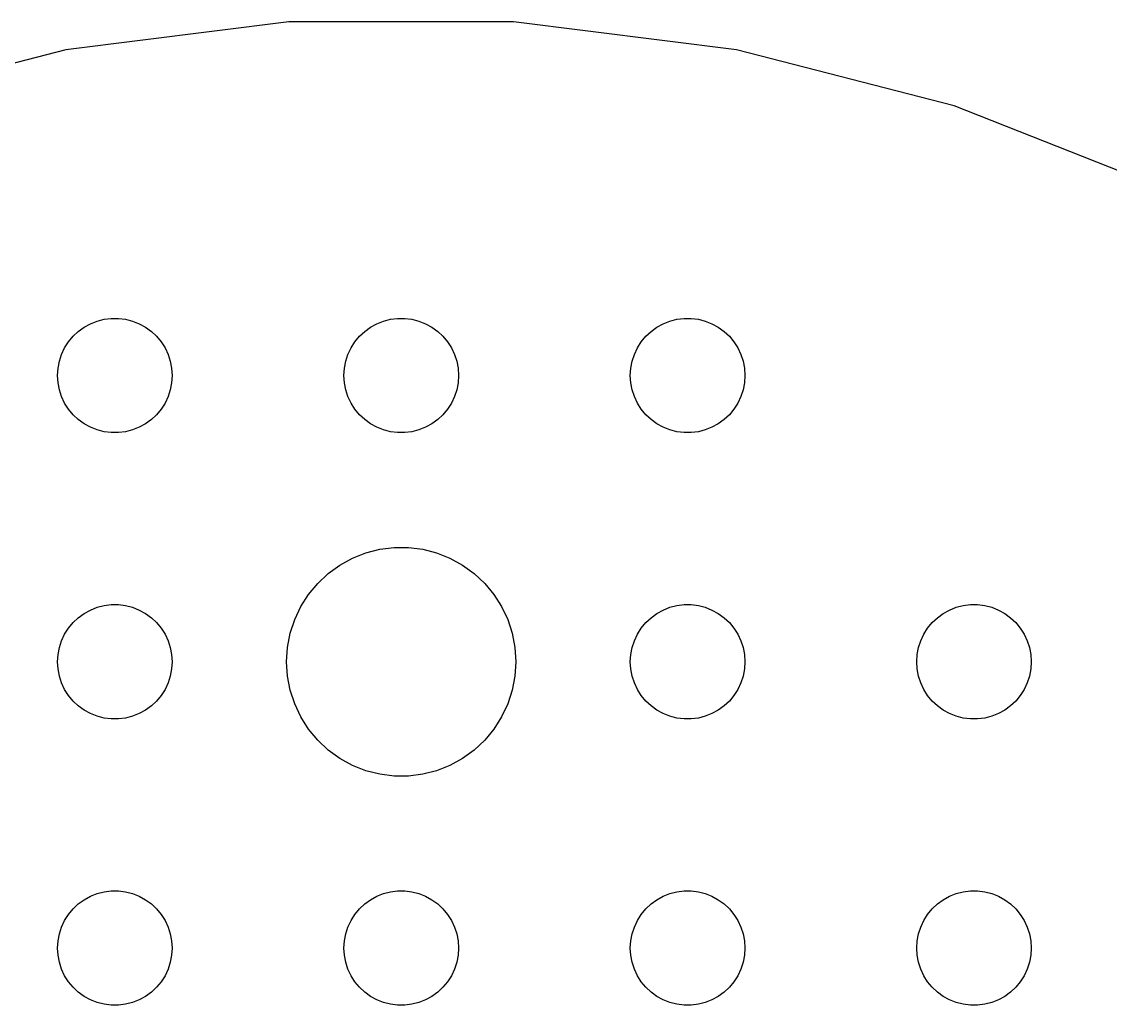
# Model space of a CAD drawing. Header units: metres. Extents: x -47 to 47, y 63 to 266.
# Drawn here: x -9.94 to 18.57, y 131 to 156.77 of the extents above; entities that cross this region are included whole.
import ezdxf

# ---------------------------------------------------------------- set-up
doc = ezdxf.new("R2010")
doc.units = ezdxf.units.M

msp = doc.modelspace()

# ---------------------------------------------------------------- linework, layer by layer
for p, q in [((-2.94235, 156.767), (-8.78065, 156.03)), ((2.94235, 156.767), (-2.94235, 156.767)), ((8.78065, 156.03), (2.94235, 156.767)), ((-8.78065, 156.03), (-14.4805, 154.566)), ((14.4805, 154.566), (8.78065, 156.03)), ((19.952, 152.4), (14.4805, 154.566)), ((-8.30373, 148.766), (-8.13866, 148.857)), ((-8.13866, 148.857), (-7.96352, 148.927)), ((-7.96352, 148.927), (-7.78107, 148.973)), ((-7.78107, 148.973), (-7.59418, 148.997)), ((-7.59418, 148.997), (-7.40581, 148.997)), ((-7.40581, 148.997), (-7.21892, 148.973)), ((-7.21892, 148.973), (-7.03647, 148.927)), ((-7.03647, 148.927), (-6.86133, 148.857)), ((-6.86133, 148.857), (-6.69626, 148.766)), ((-0.80373, 148.766), (-0.63866, 148.857)), ((-0.63866, 148.857), (-0.46352, 148.927)), ((-0.46352, 148.927), (-0.28107, 148.973)), ((-0.28107, 148.973), (-0.09418, 148.997)), ((-0.09418, 148.997), (0.09418, 148.997)), ((0.09418, 148.997), (0.28107, 148.973)), ((0.28107, 148.973), (0.46352, 148.927)), ((0.46352, 148.927), (0.63866, 148.857)), ((0.63866, 148.857), (0.80373, 148.766)), ((6.69626, 148.766), (6.86133, 148.857)), ((6.86133, 148.857), (7.03647, 148.927)), ((7.03647, 148.927), (7.21892, 148.973)), ((7.21892, 148.973), (7.40581, 148.997)), ((7.40581, 148.997), (7.59418, 148.997)), ((7.59418, 148.997), (7.78107, 148.973)), ((7.78107, 148.973), (7.96352, 148.927)), ((7.96352, 148.927), (8.13866, 148.857)), ((8.13866, 148.857), (8.30373, 148.766)), ((-8.71352, 148.382), (-8.59344, 148.527)), ((-8.59344, 148.527), (-8.45613, 148.656)), ((-8.45613, 148.656), (-8.30373, 148.766)), ((-6.69626, 148.766), (-6.54385, 148.656)), ((-6.54385, 148.656), (-6.40654, 148.527)), ((-6.40654, 148.527), (-6.28647, 148.382)), ((-1.21352, 148.382), (-1.09344, 148.527)), ((-1.09344, 148.527), (-0.95613, 148.656)), ((-0.95613, 148.656), (-0.80373, 148.766)), ((0.80373, 148.766), (0.95613, 148.656)), ((0.95613, 148.656), (1.09344, 148.527)), ((1.09344, 148.527), (1.21352, 148.382)), ((6.28647, 148.382), (6.40654, 148.527)), ((6.40654, 148.527), (6.54385, 148.656)), ((6.54385, 148.656), (6.69626, 148.766)), ((8.30373, 148.766), (8.45613, 148.656)), ((8.45613, 148.656), (8.59344, 148.527)), ((8.59344, 148.527), (8.71352, 148.382)), ((-8.81445, 148.223), (-8.71352, 148.382)), ((-6.28647, 148.382), (-6.18553, 148.223)), ((-1.31445, 148.223), (-1.21352, 148.382)), ((1.21352, 148.382), (1.31445, 148.223)), ((6.18553, 148.223), (6.28647, 148.382)), ((8.71352, 148.382), (8.81445, 148.223)), ((-8.95287, 147.873), (-8.89465, 148.052)), ((-8.89465, 148.052), (-8.81445, 148.223)), ((-6.18553, 148.223), (-6.10533, 148.052)), ((-6.10533, 148.052), (-6.04712, 147.873)), ((-1.45287, 147.873), (-1.39465, 148.052)), ((-1.39465, 148.052), (-1.31445, 148.223)), ((1.31445, 148.223), (1.39465, 148.052)), ((1.39465, 148.052), (1.45287, 147.873)), ((6.04712, 147.873), (6.10533, 148.052)), ((6.10533, 148.052), (6.18553, 148.223)), ((8.81445, 148.223), (8.89465, 148.052)), ((8.89465, 148.052), (8.95287, 147.873)), ((-9, 147.5), (-8.98816, 147.688)), ((-8.98816, 147.688), (-8.95287, 147.873)), ((-6.04712, 147.873), (-6.01183, 147.688)), ((-6.01183, 147.688), (-6, 147.5)), ((-1.5, 147.5), (-1.48816, 147.688)), ((-1.48816, 147.688), (-1.45287, 147.873)), ((1.45287, 147.873), (1.48816, 147.688)), ((1.48816, 147.688), (1.5, 147.5)), ((6, 147.5), (6.01183, 147.688)), ((6.01183, 147.688), (6.04712, 147.873)), ((8.95287, 147.873), (8.98816, 147.688)), ((8.98816, 147.688), (9, 147.5)), ((-8.98816, 147.312), (-9, 147.5)), ((-6, 147.5), (-6.01183, 147.312)), ((-1.48816, 147.312), (-1.5, 147.5)), ((1.5, 147.5), (1.48816, 147.312)), ((6.01183, 147.312), (6, 147.5)), ((9, 147.5), (8.98816, 147.312)), ((-8.95287, 147.127), (-8.98816, 147.312)), ((-8.89465, 146.948), (-8.95287, 147.127)), ((-6.04712, 147.127), (-6.10533, 146.948)), ((-6.01183, 147.312), (-6.04712, 147.127)), ((-1.45287, 147.127), (-1.48816, 147.312)), ((-1.39465, 146.948), (-1.45287, 147.127)), ((1.45287, 147.127), (1.39465, 146.948)), ((1.48816, 147.312), (1.45287, 147.127)), ((6.04712, 147.127), (6.01183, 147.312)), ((6.10533, 146.948), (6.04712, 147.127)), ((8.95287, 147.127), (8.89465, 146.948)), ((8.98816, 147.312), (8.95287, 147.127)), ((-8.81445, 146.777), (-8.89465, 146.948)), ((-6.10533, 146.948), (-6.18553, 146.777)), ((-1.31445, 146.777), (-1.39465, 146.948)), ((1.39465, 146.948), (1.31445, 146.777)), ((6.18553, 146.777), (6.10533, 146.948)), ((8.89465, 146.948), (8.81445, 146.777)), ((-8.71352, 146.618), (-8.81445, 146.777)), ((-8.59344, 146.473), (-8.71352, 146.618)), ((-6.28647, 146.618), (-6.40654, 146.473)), ((-6.18553, 146.777), (-6.28647, 146.618)), ((-1.21352, 146.618), (-1.31445, 146.777)), ((-1.09344, 146.473), (-1.21352, 146.618)), ((1.21352, 146.618), (1.09344, 146.473)), ((1.31445, 146.777), (1.21352, 146.618)), ((6.28647, 146.618), (6.18553, 146.777)), ((6.40654, 146.473), (6.28647, 146.618)), ((8.71352, 146.618), (8.59344, 146.473)), ((8.81445, 146.777), (8.71352, 146.618)), ((-8.45613, 146.344), (-8.59344, 146.473)), ((-8.30373, 146.234), (-8.45613, 146.344)), ((-8.13866, 146.143), (-8.30373, 146.234)), ((-6.69626, 146.234), (-6.86133, 146.143)), ((-6.54385, 146.344), (-6.69626, 146.234)), ((-6.40654, 146.473), (-6.54385, 146.344)), ((-0.95613, 146.344), (-1.09344, 146.473)), ((-0.80373, 146.234), (-0.95613, 146.344)), ((-0.63866, 146.143), (-0.80373, 146.234)), ((0.80373, 146.234), (0.63866, 146.143)), ((0.95613, 146.344), (0.80373, 146.234)), ((1.09344, 146.473), (0.95613, 146.344)), ((6.54385, 146.344), (6.40654, 146.473)), ((6.69626, 146.234), (6.54385, 146.344)), ((6.86133, 146.143), (6.69626, 146.234)), ((8.30373, 146.234), (8.13866, 146.143)), ((8.45613, 146.344), (8.30373, 146.234)), ((8.59344, 146.473), (8.45613, 146.344)), ((-7.96352, 146.073), (-8.13866, 146.143)), ((-7.78107, 146.027), (-7.96352, 146.073)), ((-7.59418, 146.003), (-7.78107, 146.027)), ((-7.40581, 146.003), (-7.59418, 146.003)), ((-7.21892, 146.027), (-7.40581, 146.003)), ((-7.03647, 146.073), (-7.21892, 146.027)), ((-6.86133, 146.143), (-7.03647, 146.073)), ((-0.46352, 146.073), (-0.63866, 146.143)), ((-0.28107, 146.027), (-0.46352, 146.073)), ((-0.09418, 146.003), (-0.28107, 146.027)), ((0.09418, 146.003), (-0.09418, 146.003)), ((0.28107, 146.027), (0.09418, 146.003)), ((0.46352, 146.073), (0.28107, 146.027)), ((0.63866, 146.143), (0.46352, 146.073)), ((7.03647, 146.073), (6.86133, 146.143)), ((7.21892, 146.027), (7.03647, 146.073)), ((7.40581, 146.003), (7.21892, 146.027)), ((7.59418, 146.003), (7.40581, 146.003)), ((7.78107, 146.027), (7.59418, 146.003)), ((7.96352, 146.073), (7.78107, 146.027)), ((8.13866, 146.143), (7.96352, 146.073)), ((-1.27733, 142.714), (-0.92705, 142.853)), ((-0.92705, 142.853), (-0.56213, 142.947)), ((-0.56213, 142.947), (-0.18837, 142.994)), ((-0.18837, 142.994), (0.18837, 142.994)), ((0.18837, 142.994), (0.56213, 142.947)), ((0.56213, 142.947), (0.92705, 142.853)), ((0.92705, 142.853), (1.27733, 142.714)), ((-1.91226, 142.312), (-1.60747, 142.533)), ((-1.60747, 142.533), (-1.27733, 142.714)), ((1.27733, 142.714), (1.60747, 142.533)), ((1.60747, 142.533), (1.91226, 142.312)), ((-2.1869, 142.054), (-1.91226, 142.312)), ((1.91226, 142.312), (2.1869, 142.054)), ((-2.42705, 141.763), (-2.1869, 142.054)), ((2.1869, 142.054), (2.42705, 141.763)), ((-2.62891, 141.445), (-2.42705, 141.763)), ((2.42705, 141.763), (2.62891, 141.445)), ((-8.13866, 141.357), (-7.96352, 141.427)), ((-7.96352, 141.427), (-7.78107, 141.473)), ((-7.78107, 141.473), (-7.59418, 141.497)), ((-7.59418, 141.497), (-7.40581, 141.497)), ((-7.40581, 141.497), (-7.21892, 141.473)), ((-7.21892, 141.473), (-7.03647, 141.427)), ((-7.03647, 141.427), (-6.86133, 141.357)), ((-2.78932, 141.104), (-2.62891, 141.445)), ((2.62891, 141.445), (2.78932, 141.104)), ((6.86133, 141.357), (7.03647, 141.427)), ((7.03647, 141.427), (7.21892, 141.473)), ((7.21892, 141.473), (7.40581, 141.497)), ((7.40581, 141.497), (7.59418, 141.497)), ((7.59418, 141.497), (7.78107, 141.473)), ((7.78107, 141.473), (7.96352, 141.427)), ((7.96352, 141.427), (8.13866, 141.357)), ((14.3613, 141.357), (14.5365, 141.427)), ((14.5365, 141.427), (14.7189, 141.473)), ((14.7189, 141.473), (14.9058, 141.497)), ((14.9058, 141.497), (15.0942, 141.497)), ((15.0942, 141.497), (15.2811, 141.473)), ((15.2811, 141.473), (15.4635, 141.427)), ((15.4635, 141.427), (15.6387, 141.357)), ((-8.59344, 141.027), (-8.45613, 141.156)), ((-8.45613, 141.156), (-8.30373, 141.266)), ((-8.30373, 141.266), (-8.13866, 141.357)), ((-6.86133, 141.357), (-6.69626, 141.266)), ((-6.69626, 141.266), (-6.54385, 141.156)), ((-6.54385, 141.156), (-6.40654, 141.027)), ((-2.90575, 140.746), (-2.78932, 141.104)), ((2.78932, 141.104), (2.90575, 140.746)), ((6.40654, 141.027), (6.54385, 141.156)), ((6.54385, 141.156), (6.69626, 141.266)), ((6.69626, 141.266), (6.86133, 141.357)), ((8.13866, 141.357), (8.30373, 141.266)), ((8.30373, 141.266), (8.45613, 141.156)), ((8.45613, 141.156), (8.59344, 141.027)), ((13.9065, 141.027), (14.0439, 141.156)), ((14.0439, 141.156), (14.1963, 141.266)), ((14.1963, 141.266), (14.3613, 141.357)), ((15.6387, 141.357), (15.8037, 141.266)), ((15.8037, 141.266), (15.9561, 141.156)), ((15.9561, 141.156), (16.0934, 141.027)), ((-8.81445, 140.723), (-8.71352, 140.882)), ((-8.71352, 140.882), (-8.59344, 141.027)), ((-6.40654, 141.027), (-6.28647, 140.882)), ((-6.28647, 140.882), (-6.18553, 140.723)), ((6.18553, 140.723), (6.28647, 140.882)), ((6.28647, 140.882), (6.40654, 141.027)), ((8.59344, 141.027), (8.71352, 140.882)), ((8.71352, 140.882), (8.81445, 140.723)), ((13.6855, 140.723), (13.7865, 140.882)), ((13.7865, 140.882), (13.9065, 141.027)), ((16.0934, 141.027), (16.2135, 140.882)), ((16.2135, 140.882), (16.3145, 140.723)), ((-8.95287, 140.373), (-8.89465, 140.552)), ((-8.89465, 140.552), (-8.81445, 140.723)), ((-6.18553, 140.723), (-6.10533, 140.552)), ((-6.10533, 140.552), (-6.04712, 140.373)), ((-2.97633, 140.376), (-2.90575, 140.746)), ((2.90575, 140.746), (2.97633, 140.376)), ((6.04712, 140.373), (6.10533, 140.552)), ((6.10533, 140.552), (6.18553, 140.723)), ((8.81445, 140.723), (8.89465, 140.552)), ((8.89465, 140.552), (8.95287, 140.373)), ((13.5471, 140.373), (13.6053, 140.552)), ((13.6053, 140.552), (13.6855, 140.723)), ((16.3145, 140.723), (16.3947, 140.552)), ((16.3947, 140.552), (16.4529, 140.373)), ((-8.98816, 140.188), (-8.95287, 140.373)), ((-6.04712, 140.373), (-6.01183, 140.188)), ((-3, 140), (-2.97633, 140.376)), ((2.97633, 140.376), (3, 140)), ((6.01183, 140.188), (6.04712, 140.373)), ((8.95287, 140.373), (8.98816, 140.188)), ((13.5118, 140.188), (13.5471, 140.373)), ((16.4529, 140.373), (16.4882, 140.188)), ((-9, 140), (-8.98816, 140.188)), ((-8.98816, 139.812), (-9, 140)), ((-6.01183, 140.188), (-6, 140)), ((-6, 140), (-6.01183, 139.812)), ((-2.97633, 139.624), (-3, 140)), ((3, 140), (2.97633, 139.624)), ((6, 140), (6.01183, 140.188)), ((6.01183, 139.812), (6, 140)), ((8.98816, 140.188), (9, 140)), ((9, 140), (8.98816, 139.812)), ((13.5, 140), (13.5118, 140.188)), ((13.5118, 139.812), (13.5, 140)), ((16.4882, 140.188), (16.5, 140)), ((16.5, 140), (16.4882, 139.812)), ((-8.95287, 139.627), (-8.98816, 139.812)), ((-6.01183, 139.812), (-6.04712, 139.627)), ((6.04712, 139.627), (6.01183, 139.812)), ((8.98816, 139.812), (8.95287, 139.627)), ((13.5471, 139.627), (13.5118, 139.812)), ((16.4882, 139.812), (16.4529, 139.627)), ((-8.89465, 139.448), (-8.95287, 139.627)), ((-8.81445, 139.277), (-8.89465, 139.448)), ((-6.10533, 139.448), (-6.18553, 139.277)), ((-6.04712, 139.627), (-6.10533, 139.448)), ((-2.90575, 139.254), (-2.97633, 139.624)), ((2.97633, 139.624), (2.90575, 139.254)), ((6.10533, 139.448), (6.04712, 139.627)), ((6.18553, 139.277), (6.10533, 139.448)), ((8.89465, 139.448), (8.81445, 139.277)), ((8.95287, 139.627), (8.89465, 139.448)), ((13.6053, 139.448), (13.5471, 139.627)), ((13.6855, 139.277), (13.6053, 139.448)), ((16.3947, 139.448), (16.3145, 139.277)), ((16.4529, 139.627), (16.3947, 139.448)), ((-8.71352, 139.118), (-8.81445, 139.277)), ((-8.59344, 138.973), (-8.71352, 139.118)), ((-6.28647, 139.118), (-6.40654, 138.973)), ((-6.18553, 139.277), (-6.28647, 139.118)), ((-2.78932, 138.896), (-2.90575, 139.254)), ((2.90575, 139.254), (2.78932, 138.896)), ((6.28647, 139.118), (6.18553, 139.277)), ((6.40654, 138.973), (6.28647, 139.118)), ((8.71352, 139.118), (8.59344, 138.973)), ((8.81445, 139.277), (8.71352, 139.118)), ((13.7865, 139.118), (13.6855, 139.277)), ((13.9065, 138.973), (13.7865, 139.118)), ((16.2135, 139.118), (16.0934, 138.973)), ((16.3145, 139.277), (16.2135, 139.118)), ((-8.45613, 138.844), (-8.59344, 138.973)), ((-8.30373, 138.734), (-8.45613, 138.844)), ((-6.54385, 138.844), (-6.69626, 138.734)), ((-6.40654, 138.973), (-6.54385, 138.844)), ((-2.62891, 138.555), (-2.78932, 138.896)), ((2.78932, 138.896), (2.62891, 138.555)), ((6.54385, 138.844), (6.40654, 138.973)), ((6.69626, 138.734), (6.54385, 138.844)), ((8.45613, 138.844), (8.30373, 138.734)), ((8.59344, 138.973), (8.45613, 138.844)), ((14.0439, 138.844), (13.9065, 138.973)), ((14.1963, 138.734), (14.0439, 138.844)), ((15.9561, 138.844), (15.8037, 138.734)), ((16.0934, 138.973), (15.9561, 138.844)), ((-8.13866, 138.643), (-8.30373, 138.734)), ((-7.96352, 138.573), (-8.13866, 138.643)), ((-7.78107, 138.527), (-7.96352, 138.573)), ((-7.03647, 138.573), (-7.21892, 138.527)), ((-6.86133, 138.643), (-7.03647, 138.573)), ((-6.69626, 138.734), (-6.86133, 138.643)), ((-2.42705, 138.237), (-2.62891, 138.555)), ((2.62891, 138.555), (2.42705, 138.237)), ((6.86133, 138.643), (6.69626, 138.734)), ((7.03647, 138.573), (6.86133, 138.643)), ((7.21892, 138.527), (7.03647, 138.573)), ((7.96352, 138.573), (7.78107, 138.527)), ((8.13866, 138.643), (7.96352, 138.573)), ((8.30373, 138.734), (8.13866, 138.643)), ((14.3613, 138.643), (14.1963, 138.734)), ((14.5365, 138.573), (14.3613, 138.643)), ((14.7189, 138.527), (14.5365, 138.573)), ((15.4635, 138.573), (15.2811, 138.527)), ((15.6387, 138.643), (15.4635, 138.573)), ((15.8037, 138.734), (15.6387, 138.643)), ((-7.59418, 138.503), (-7.78107, 138.527)), ((-7.40581, 138.503), (-7.59418, 138.503)), ((-7.21892, 138.527), (-7.40581, 138.503)), ((7.40581, 138.503), (7.21892, 138.527)), ((7.59418, 138.503), (7.40581, 138.503)), ((7.78107, 138.527), (7.59418, 138.503)), ((14.9058, 138.503), (14.7189, 138.527)), ((15.0942, 138.503), (14.9058, 138.503)), ((15.2811, 138.527), (15.0942, 138.503)), ((-2.1869, 137.946), (-2.42705, 138.237)), ((2.42705, 138.237), (2.1869, 137.946)), ((-1.91226, 137.688), (-2.1869, 137.946)), ((-1.60747, 137.467), (-1.91226, 137.688)), ((1.91226, 137.688), (1.60747, 137.467)), ((2.1869, 137.946), (1.91226, 137.688)), ((-1.27733, 137.286), (-1.60747, 137.467)), ((1.60747, 137.467), (1.27733, 137.286)), ((-0.92705, 137.147), (-1.27733, 137.286)), ((-0.56213, 137.053), (-0.92705, 137.147)), ((0.92705, 137.147), (0.56213, 137.053)), ((1.27733, 137.286), (0.92705, 137.147)), ((-0.18837, 137.006), (-0.56213, 137.053)), ((0.18837, 137.006), (-0.18837, 137.006)), ((0.56213, 137.053), (0.18837, 137.006)), ((-7.78107, 133.973), (-7.59418, 133.997)), ((-7.59418, 133.997), (-7.40581, 133.997)), ((-7.40581, 133.997), (-7.21892, 133.973)), ((-0.28107, 133.973), (-0.09418, 133.997)), ((-0.09418, 133.997), (0.09418, 133.997)), ((0.09418, 133.997), (0.28107, 133.973)), ((7.21892, 133.973), (7.40581, 133.997)), ((7.40581, 133.997), (7.59418, 133.997)), ((7.59418, 133.997), (7.78107, 133.973)), ((14.7189, 133.973), (14.9058, 133.997)), ((14.9058, 133.997), (15.0942, 133.997)), ((15.0942, 133.997), (15.2811, 133.973)), ((-8.45613, 133.656), (-8.30373, 133.766)), ((-8.30373, 133.766), (-8.13866, 133.857)), ((-8.13866, 133.857), (-7.96352, 133.927)), ((-7.96352, 133.927), (-7.78107, 133.973)), ((-7.21892, 133.973), (-7.03647, 133.927)), ((-7.03647, 133.927), (-6.86133, 133.857)), ((-6.86133, 133.857), (-6.69626, 133.766)), ((-6.69626, 133.766), (-6.54385, 133.656)), ((-0.95613, 133.656), (-0.80373, 133.766)), ((-0.80373, 133.766), (-0.63866, 133.857)), ((-0.63866, 133.857), (-0.46352, 133.927)), ((-0.46352, 133.927), (-0.28107, 133.973)), ((0.28107, 133.973), (0.46352, 133.927)), ((0.46352, 133.927), (0.63866, 133.857)), ((0.63866, 133.857), (0.80373, 133.766)), ((0.80373, 133.766), (0.95613, 133.656)), ((6.54385, 133.656), (6.69626, 133.766)), ((6.69626, 133.766), (6.86133, 133.857)), ((6.86133, 133.857), (7.03647, 133.927)), ((7.03647, 133.927), (7.21892, 133.973)), ((7.78107, 133.973), (7.96352, 133.927)), ((7.96352, 133.927), (8.13866, 133.857)), ((8.13866, 133.857), (8.30373, 133.766)), ((8.30373, 133.766), (8.45613, 133.656)), ((14.0439, 133.656), (14.1963, 133.766)), ((14.1963, 133.766), (14.3613, 133.857)), ((14.3613, 133.857), (14.5365, 133.927)), ((14.5365, 133.927), (14.7189, 133.973)), ((15.2811, 133.973), (15.4635, 133.927)), ((15.4635, 133.927), (15.6387, 133.857)), ((15.6387, 133.857), (15.8037, 133.766)), ((15.8037, 133.766), (15.9561, 133.656)), ((-8.71352, 133.382), (-8.59344, 133.527)), ((-8.59344, 133.527), (-8.45613, 133.656)), ((-6.54385, 133.656), (-6.40654, 133.527)), ((-6.40654, 133.527), (-6.28647, 133.382)), ((-1.21352, 133.382), (-1.09344, 133.527)), ((-1.09344, 133.527), (-0.95613, 133.656)), ((0.95613, 133.656), (1.09344, 133.527)), ((1.09344, 133.527), (1.21352, 133.382)), ((6.28647, 133.382), (6.40654, 133.527)), ((6.40654, 133.527), (6.54385, 133.656)), ((8.45613, 133.656), (8.59344, 133.527)), ((8.59344, 133.527), (8.71352, 133.382)), ((13.7865, 133.382), (13.9065, 133.527)), ((13.9065, 133.527), (14.0439, 133.656)), ((15.9561, 133.656), (16.0934, 133.527)), ((16.0934, 133.527), (16.2135, 133.382)), ((-8.89465, 133.052), (-8.81445, 133.223)), ((-8.81445, 133.223), (-8.71352, 133.382)), ((-6.28647, 133.382), (-6.18553, 133.223)), ((-6.18553, 133.223), (-6.10533, 133.052)), ((-1.39465, 133.052), (-1.31445, 133.223)), ((-1.31445, 133.223), (-1.21352, 133.382)), ((1.21352, 133.382), (1.31445, 133.223)), ((1.31445, 133.223), (1.39465, 133.052)), ((6.10533, 133.052), (6.18553, 133.223)), ((6.18553, 133.223), (6.28647, 133.382)), ((8.71352, 133.382), (8.81445, 133.223)), ((8.81445, 133.223), (8.89465, 133.052)), ((13.6053, 133.052), (13.6855, 133.223)), ((13.6855, 133.223), (13.7865, 133.382)), ((16.2135, 133.382), (16.3145, 133.223)), ((16.3145, 133.223), (16.3947, 133.052)), ((-8.98816, 132.688), (-8.95287, 132.873)), ((-8.95287, 132.873), (-8.89465, 133.052)), ((-6.10533, 133.052), (-6.04712, 132.873)), ((-6.04712, 132.873), (-6.01183, 132.688)), ((-1.48816, 132.688), (-1.45287, 132.873)), ((-1.45287, 132.873), (-1.39465, 133.052)), ((1.39465, 133.052), (1.45287, 132.873)), ((1.45287, 132.873), (1.48816, 132.688)), ((6.01183, 132.688), (6.04712, 132.873)), ((6.04712, 132.873), (6.10533, 133.052)), ((8.89465, 133.052), (8.95287, 132.873)), ((8.95287, 132.873), (8.98816, 132.688)), ((13.5118, 132.688), (13.5471, 132.873)), ((13.5471, 132.873), (13.6053, 133.052)), ((16.3947, 133.052), (16.4529, 132.873)), ((16.4529, 132.873), (16.4882, 132.688)), ((-9, 132.5), (-8.98816, 132.688)), ((-6.01183, 132.688), (-6, 132.5)), ((-1.5, 132.5), (-1.48816, 132.688)), ((1.48816, 132.688), (1.5, 132.5)), ((6, 132.5), (6.01183, 132.688)), ((8.98816, 132.688), (9, 132.5)), ((13.5, 132.5), (13.5118, 132.688)), ((16.4882, 132.688), (16.5, 132.5)), ((-8.98816, 132.312), (-9, 132.5)), ((-8.95287, 132.127), (-8.98816, 132.312)), ((-6.01183, 132.312), (-6.04712, 132.127)), ((-6, 132.5), (-6.01183, 132.312)), ((-1.48816, 132.312), (-1.5, 132.5)), ((-1.45287, 132.127), (-1.48816, 132.312)), ((1.48816, 132.312), (1.45287, 132.127)), ((1.5, 132.5), (1.48816, 132.312)), ((6.01183, 132.312), (6, 132.5)), ((6.04712, 132.127), (6.01183, 132.312)), ((8.98816, 132.312), (8.95287, 132.127)), ((9, 132.5), (8.98816, 132.312)), ((13.5118, 132.312), (13.5, 132.5)), ((13.5471, 132.127), (13.5118, 132.312)), ((16.4882, 132.312), (16.4529, 132.127)), ((16.5, 132.5), (16.4882, 132.312)), ((-8.89465, 131.948), (-8.95287, 132.127)), ((-6.04712, 132.127), (-6.10533, 131.948)), ((-1.39465, 131.948), (-1.45287, 132.127)), ((1.45287, 132.127), (1.39465, 131.948)), ((6.10533, 131.948), (6.04712, 132.127)), ((8.95287, 132.127), (8.89465, 131.948)), ((13.6053, 131.948), (13.5471, 132.127)), ((16.4529, 132.127), (16.3947, 131.948)), ((-8.81445, 131.777), (-8.89465, 131.948)), ((-8.71352, 131.618), (-8.81445, 131.777)), ((-6.18553, 131.777), (-6.28647, 131.618)), ((-6.10533, 131.948), (-6.18553, 131.777)), ((-1.31445, 131.777), (-1.39465, 131.948)), ((-1.21352, 131.618), (-1.31445, 131.777)), ((1.31445, 131.777), (1.21352, 131.618)), ((1.39465, 131.948), (1.31445, 131.777)), ((6.18553, 131.777), (6.10533, 131.948)), ((6.28647, 131.618), (6.18553, 131.777)), ((8.81445, 131.777), (8.71352, 131.618)), ((8.89465, 131.948), (8.81445, 131.777)), ((13.6855, 131.777), (13.6053, 131.948)), ((13.7865, 131.618), (13.6855, 131.777)), ((16.3145, 131.777), (16.2135, 131.618)), ((16.3947, 131.948), (16.3145, 131.777)), ((-8.59344, 131.473), (-8.71352, 131.618)), ((-8.45613, 131.344), (-8.59344, 131.473)), ((-6.40654, 131.473), (-6.54385, 131.344)), ((-6.28647, 131.618), (-6.40654, 131.473)), ((-1.09344, 131.473), (-1.21352, 131.618)), ((-0.95613, 131.344), (-1.09344, 131.473)), ((1.09344, 131.473), (0.95613, 131.344)), ((1.21352, 131.618), (1.09344, 131.473)), ((6.40654, 131.473), (6.28647, 131.618)), ((6.54385, 131.344), (6.40654, 131.473)), ((8.59344, 131.473), (8.45613, 131.344)), ((8.71352, 131.618), (8.59344, 131.473)), ((13.9065, 131.473), (13.7865, 131.618)), ((14.0439, 131.344), (13.9065, 131.473)), ((16.0934, 131.473), (15.9561, 131.344)), ((16.2135, 131.618), (16.0934, 131.473)), ((-8.30373, 131.234), (-8.45613, 131.344)), ((-8.13866, 131.143), (-8.30373, 131.234)), ((-7.96352, 131.073), (-8.13866, 131.143)), ((-6.86133, 131.143), (-7.03647, 131.073)), ((-6.69626, 131.234), (-6.86133, 131.143)), ((-6.54385, 131.344), (-6.69626, 131.234)), ((-0.80373, 131.234), (-0.95613, 131.344)), ((-0.63866, 131.143), (-0.80373, 131.234)), ((-0.46352, 131.073), (-0.63866, 131.143)), ((0.63866, 131.143), (0.46352, 131.073)), ((0.80373, 131.234), (0.63866, 131.143)), ((0.95613, 131.344), (0.80373, 131.234)), ((6.69626, 131.234), (6.54385, 131.344)), ((6.86133, 131.143), (6.69626, 131.234)), ((7.03647, 131.073), (6.86133, 131.143)), ((8.13866, 131.143), (7.96352, 131.073)), ((8.30373, 131.234), (8.13866, 131.143)), ((8.45613, 131.344), (8.30373, 131.234)), ((14.1963, 131.234), (14.0439, 131.344)), ((14.3613, 131.143), (14.1963, 131.234)), ((14.5365, 131.073), (14.3613, 131.143)), ((15.6387, 131.143), (15.4635, 131.073)), ((15.8037, 131.234), (15.6387, 131.143)), ((15.9561, 131.344), (15.8037, 131.234)), ((-7.78107, 131.027), (-7.96352, 131.073)), ((-7.59418, 131.003), (-7.78107, 131.027)), ((-7.40581, 131.003), (-7.59418, 131.003)), ((-7.21892, 131.027), (-7.40581, 131.003)), ((-7.03647, 131.073), (-7.21892, 131.027)), ((-0.28107, 131.027), (-0.46352, 131.073)), ((-0.09418, 131.003), (-0.28107, 131.027)), ((0.09418, 131.003), (-0.09418, 131.003)), ((0.28107, 131.027), (0.09418, 131.003)), ((0.46352, 131.073), (0.28107, 131.027)), ((7.21892, 131.027), (7.03647, 131.073)), ((7.40581, 131.003), (7.21892, 131.027)), ((7.59418, 131.003), (7.40581, 131.003)), ((7.78107, 131.027), (7.59418, 131.003)), ((7.96352, 131.073), (7.78107, 131.027)), ((14.7189, 131.027), (14.5365, 131.073)), ((14.9058, 131.003), (14.7189, 131.027)), ((15.0942, 131.003), (14.9058, 131.003)), ((15.2811, 131.027), (15.0942, 131.003)), ((15.4635, 131.073), (15.2811, 131.027))]:
    msp.add_line(p, q)

doc.saveas('drawing.dxf')
